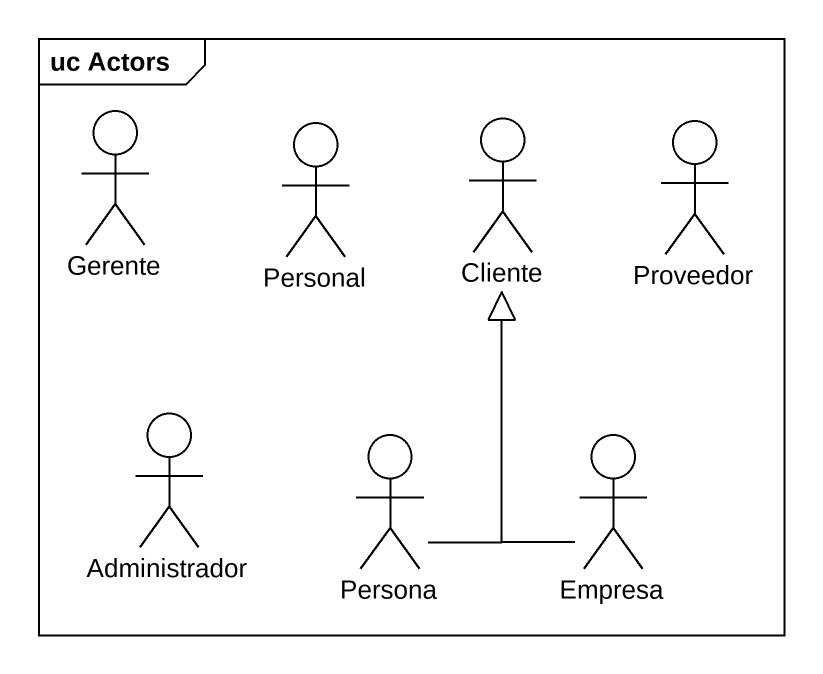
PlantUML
@startuml
mainframe uc Actors
actor Gerente
actor Personal
actor Cliente
actor Proveedor
actor Administrador
actor Persona
actor Empresa
Persona -up-|> Cliente
Empresa -up-|> Cliente
@enduml
